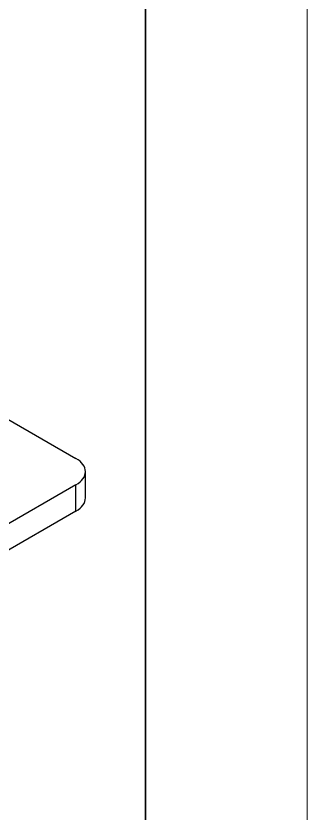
# Model space of a CAD drawing. Header units: millimetres. Extents: x 98 to 524, y -2487 to -1043.
# Drawn here: x 289.93 to 307.95, y -1272.94 to -1223.55 of the extents above; entities that cross this region are included whole.
import ezdxf

# ---------------------------------------------------------------- set-up
doc = ezdxf.new("R2010")
doc.units = ezdxf.units.MM
doc.layers.get('0').update_dxf_attribs({"lineweight": 18})
doc.layers.add('粗实线层', color=7, linetype='Continuous', lineweight=35)
doc.layers.add('细实线层', color=7, linetype='Continuous', lineweight=18)

# ---------------------------------------------------------------- blocks, each defined once
blk = doc.blocks.new('$CAXA_FRAME_13B17AC1$')
at = {"layer": '粗实线层'}
blk.add_line((95, -138.5), (95, 138.5), dxfattribs=at)
at = {"layer": '细实线层'}
blk.add_line((105, -148.5), (105, 148.5), dxfattribs=at)

msp = doc.modelspace()

# ---------------------------------------------------------------- linework, layer by layer
at = {"color": 7, "lineweight": -3, "ltscale": 0.121835}
msp.add_line((289.423, -1248.528), (293.644, -1250.964), dxfattribs=at)
at = {"color": 7, "lineweight": -3, "ltscale": 0.040825}
for p, q in [((294.229, -1253.414), (294.229, -1251.781)), ((293.644, -1254.23), (293.644, -1252.597))]:
    msp.add_line(p, q, dxfattribs=at)
at = {"color": 7, "lineweight": -3}
for p, q in [((293.644, -1252.597), (271.723, -1265.253)), ((293.644, -1254.23), (271.723, -1266.886))]:
    msp.add_line(p, q, dxfattribs=at)
for centre, start_param, end_param in [((292.229, -1251.781), 0, 0.785398), ((292.229, -1251.781), 5.497787, 6.283185), ((292.229, -1253.414), 5.497787, 6.283185)]:
    msp.add_ellipse(centre, major_axis=(2, 0), ratio=0.57735, start_param=start_param, end_param=end_param, dxfattribs=at)

# ---------------------------------------------------------------- block references
at = {"layer": '粗实线层'}
msp.add_blockref('$CAXA_FRAME_13B17AC1$', (202.951, -1191.602), dxfattribs=at)

doc.saveas('drawing.dxf')
